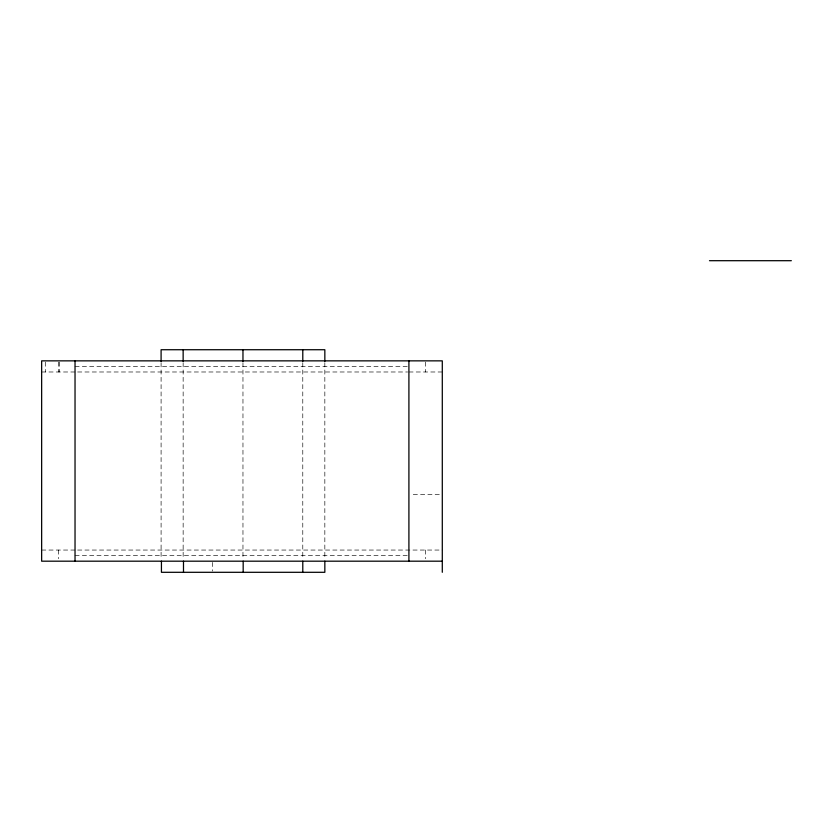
<?xml version="1.0" encoding="UTF-8"?>
<svg xmlns="http://www.w3.org/2000/svg" width="833" height="833" viewBox="0 0 833 833"><rect width="100%" height="100%" fill="white"/><g stroke="black" fill="none" stroke-linecap="round" stroke-linejoin="round"><path stroke-width="0.62" stroke-dasharray="4.17 3.12" d="M75.032 366.416L407.608 366.416M41.65 371.987L75.032 371.987M77.636 371.987L407.608 371.987M408.909 371.987L442.292 371.987M413.262 494.406L441.032 494.406M41.65 550.051L75.032 550.051M77.636 550.051L442.292 550.051M75.032 555.611L407.608 555.611M425.601 362.095L425.601 371.987M425.601 550.051L425.601 558.704M324.839 362.699L324.839 558.579M302.785 362.699L302.785 558.579M242.965 362.699L242.965 558.579M212.311 562.41L212.311 571.074M183.145 362.699L183.145 558.579M161.092 362.699L161.092 558.579M59.31 362.095L59.31 371.987M58.341 362.095L58.341 371.987M58.341 550.051L58.341 558.704M45.294 362.095L45.294 371.987"/><path stroke-width="1.25" d="M709.477 260.698L791.35 260.698M442.292 561.182L41.65 561.182L41.65 360.856L442.292 360.856L442.292 572.302M408.909 360.856L408.909 561.182M324.839 361.397L324.839 349.725L161.092 349.725L161.092 361.397M324.839 561.182L324.839 572.302L161.435 572.302L161.435 561.182M302.785 349.725L302.785 361.397M302.785 561.182L302.785 572.302M243.174 561.182L243.174 572.302M242.965 349.725L242.965 361.397M183.489 561.182L183.489 572.302M183.145 349.725L183.145 361.397M75.032 360.856L75.032 561.182"/></g></svg>
